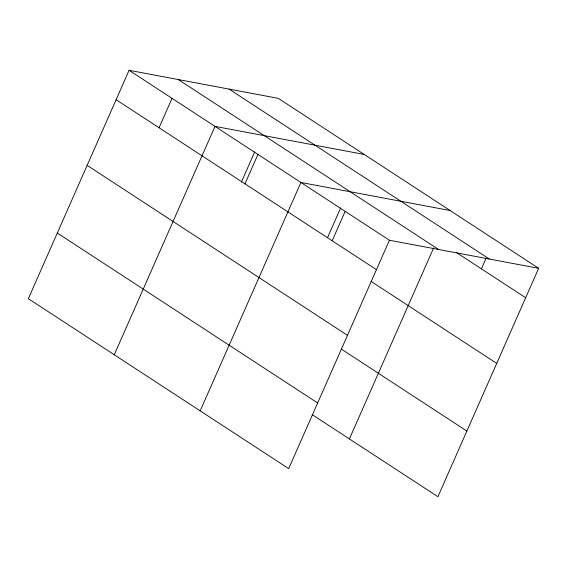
<?xml version="1.0" encoding="UTF-8"?>
<svg xmlns="http://www.w3.org/2000/svg" width="567" height="567" viewBox="0 0 567 567"><rect width="100%" height="100%" fill="white"/><g stroke="black" fill="none" stroke-linecap="round" stroke-linejoin="round"><path stroke-width="0.85" d="M538.65 268.319L278.312 98.367L129.085 70.294L28.35 298.681L288.688 468.633L389.416 240.238L538.65 268.319L437.915 496.706L312.374 414.753M159.065 127.752L172.035 98.332M114.258 354.765L214.992 126.377L364.227 154.451M241.322 182.241L254.746 151.814M244.972 183.836L257.95 154.415M200.172 410.848L300.907 182.461L450.134 210.534M327.584 237.523L340.654 207.898M332.184 240.769L345.161 211.349M349.407 438.929L433.627 247.963M481.418 268.85L485.976 258.509M229.068 89.104L489.406 259.055M456.336 252.478L525.673 297.739M178.329 79.557L438.667 249.508M129.085 70.294L389.416 240.238M116.107 99.714L376.445 269.658M371.172 281.445L496.713 363.397M87.148 165.373L347.486 335.324M341.334 349.095L466.875 431.048M57.31 233.023L317.648 402.974"/></g></svg>
